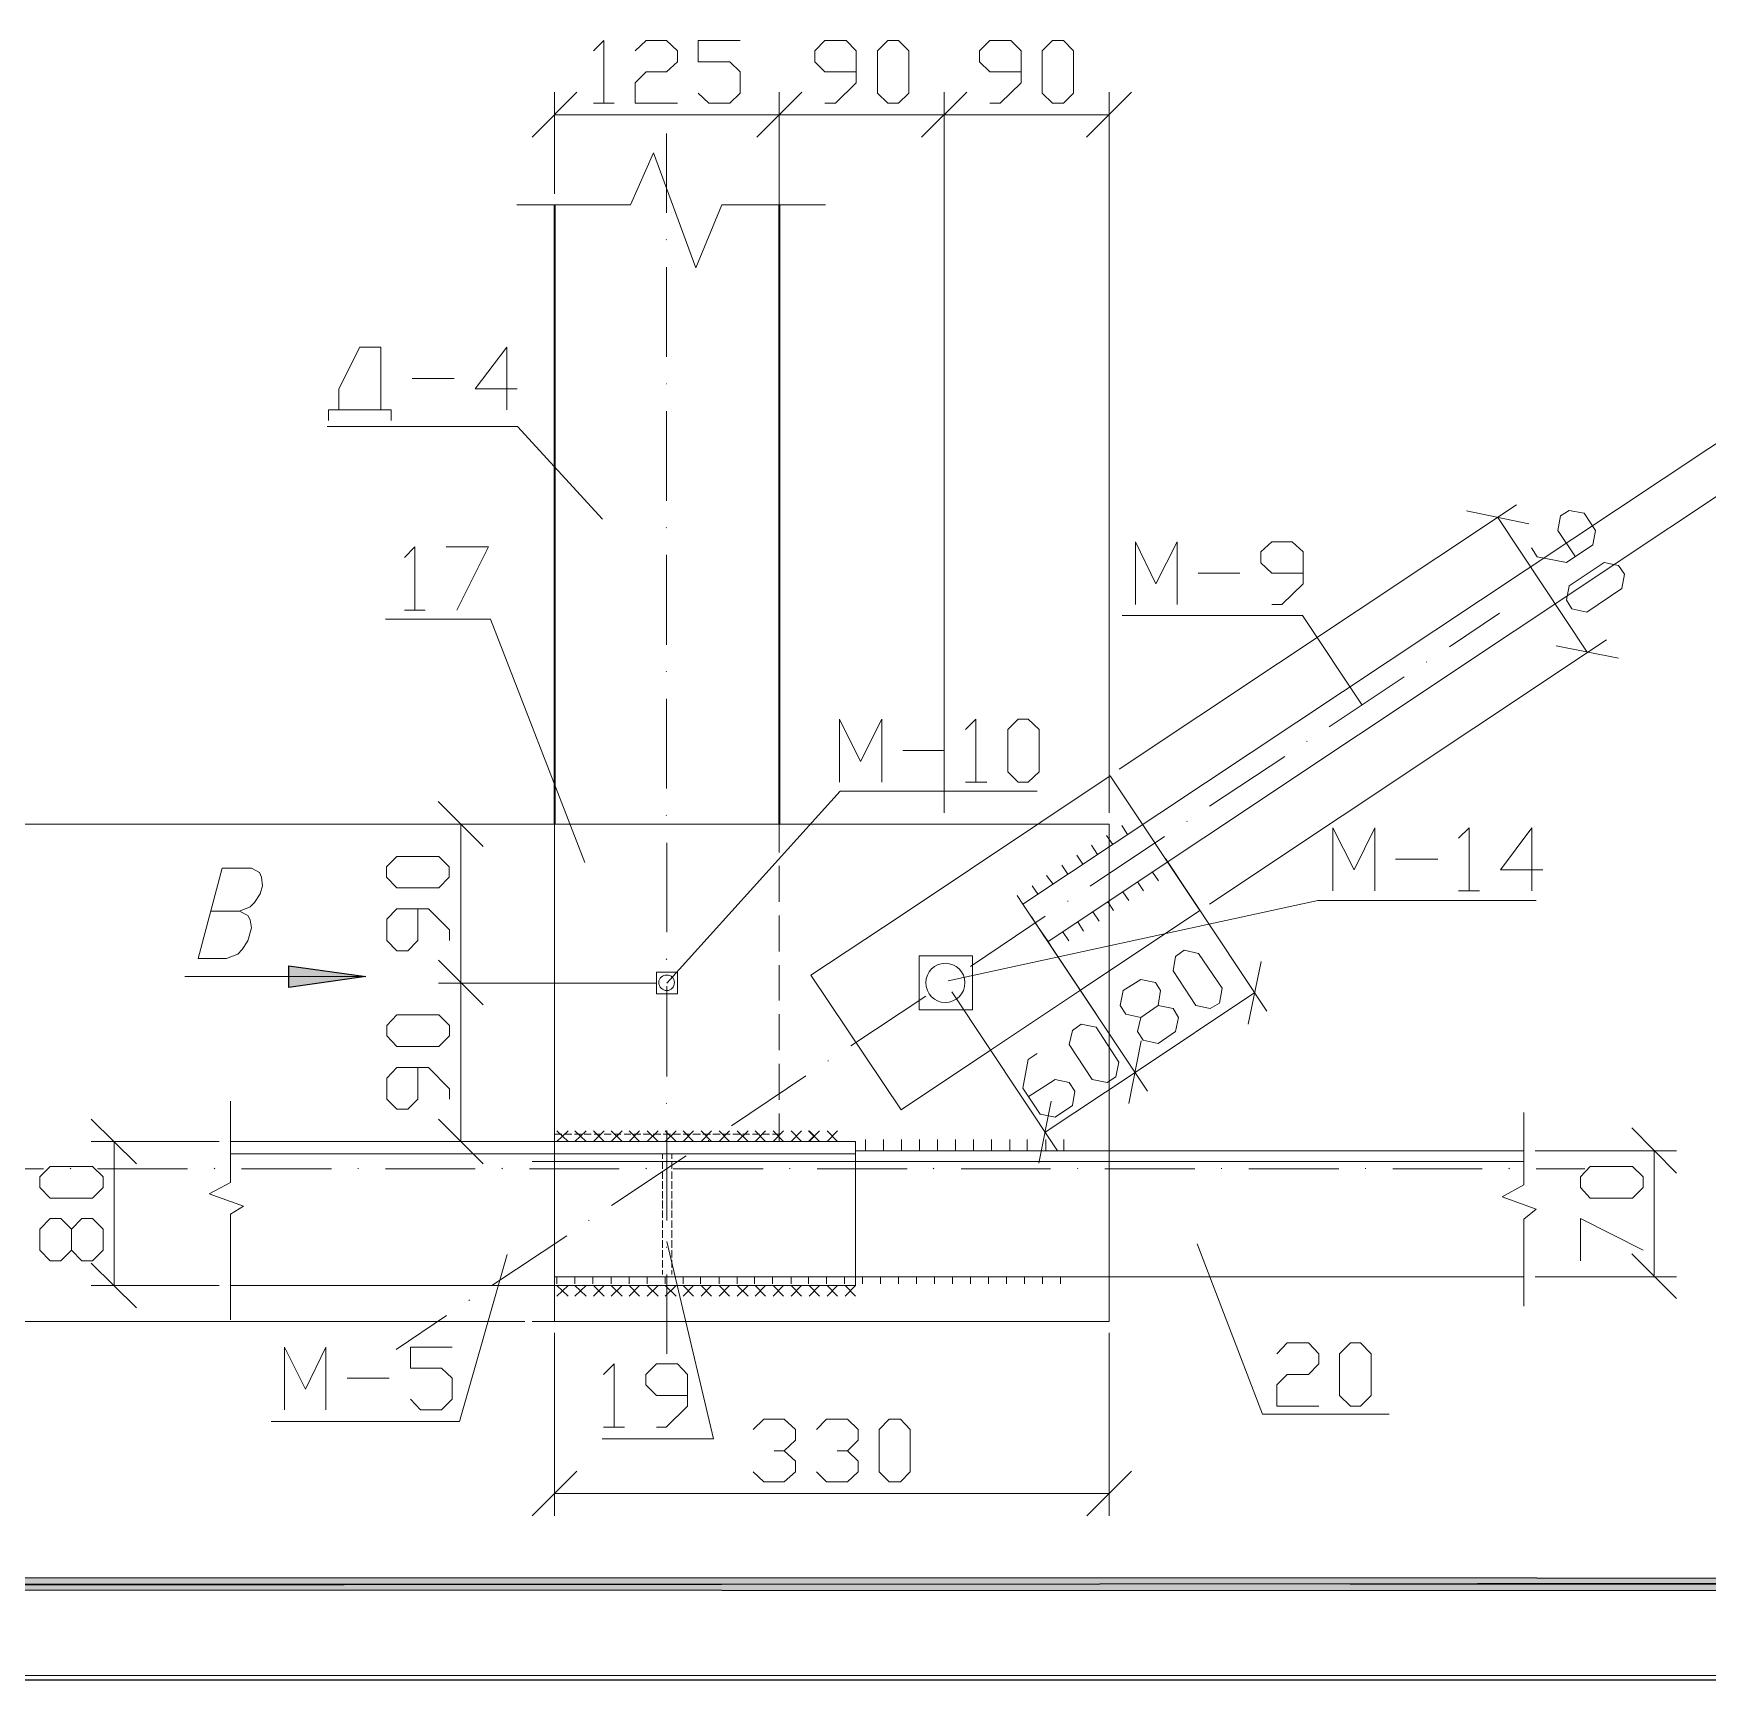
# Model space of a CAD drawing. Header units: millimetres. Extents: x -258556 to -95372, y 16759 to 83874.
# Drawn here: x -128688.6 to -128595.8, y 41411.4 to 41502.4 of the extents above; entities that cross this region are included whole.
import ezdxf
from ezdxf.xclip import XClip

# ---------------------------------------------------------------- set-up
doc = ezdxf.new("R2010")
doc.units = ezdxf.units.MM
doc.header["$LTSCALE"] = 0.5
doc.header["$XCLIPFRAME"] = 2

# ---------------------------------------------------------------- blocks, each defined once
blk = doc.blocks.new('MF13D4CA0')
at = {"color": 7, "linetype": 'Continuous', "lineweight": 5, "true_color": 0x000007}
blk.add_lwpolyline([(17.896, 582.899), (17.896, 11.049), (823.422, 11.049), (823.422, 582.899)], close=True, dxfattribs=at)

msp = doc.modelspace()

# ---------------------------------------------------------------- hatches: boundary and pattern name
at = {"true_color": 0x000007}
h = msp.add_hatch(color=7, dxfattribs=at)
h.paths.add_polyline_path([(-128336.362, 41416.87), (-128336.362, 41416.147), (-128151.253, 41416.87)])
h.paths.add_polyline_path([(-128336.362, 41416.147), (-128151.253, 41416.87), (-128150.53, 41416.182)])
h.paths.add_polyline_path([(-128151.253, 41416.87), (-128150.53, 41416.182), (-128151.253, 42001.108)])
h.paths.add_polyline_path([(-128150.53, 41416.182), (-128151.253, 42001.108), (-128150.53, 42001.762)])
h.paths.add_polyline_path([(-128151.253, 42001.108), (-128150.53, 42001.762), (-128963.796, 42001.108)])
h.paths.add_polyline_path([(-128150.53, 42001.762), (-128963.796, 42001.108), (-128964.484, 42001.762)])
h.paths.add_polyline_path([(-128963.796, 42001.108), (-128964.484, 42001.762), (-128963.796, 41416.87)])
h.paths.add_polyline_path([(-128964.484, 42001.762), (-128963.796, 41416.87), (-128964.484, 41416.182)])
h.paths.add_polyline_path([(-128963.796, 41416.87), (-128964.484, 41416.182), (-128336.362, 41416.733)])
h.paths.add_polyline_path([(-128964.484, 41416.182), (-128336.362, 41416.733), (-128336.362, 41416.044)])
msp.add_hatch(color=7, dxfattribs=at).paths.add_polyline_path([(-128670.163, 41450.154), (-128674.431, 41449.534), (-128674.431, 41450.739)])

# ---------------------------------------------------------------- linework, layer by layer
at = {"color": 7, "linetype": 'Continuous', "lineweight": 5, "true_color": 0x000007}
for points in [[(-128964.14, 41416.526), (-128150.875, 41416.388), (-128150.875, 42001.418), (-128964.14, 42001.418)], [(-128623.352, 41448.364), (-128624.144, 41448.536), (-128625.417, 41450.464), (-128625.279, 41451.255), (-128624.798, 41451.6), (-128624.006, 41451.428), (-128622.698, 41449.5), (-128622.836, 41448.674)], [(-128653.469, 41449.19), (-128654.054, 41449.19), (-128654.054, 41450.395), (-128652.884, 41450.395), (-128652.884, 41449.19)], [(-128637.877, 41449.879), (-128637.877, 41449.879)], [(-128665.516, 41446.85), (-128666.101, 41446.265), (-128668.442, 41446.265), (-128668.992, 41446.85), (-128668.992, 41447.435), (-128668.442, 41448.02), (-128666.101, 41448.02), (-128665.516, 41447.435)], [(-128629.066, 41444.268), (-128629.892, 41444.44), (-128631.165, 41446.368), (-128630.993, 41447.16), (-128630.511, 41447.504), (-128629.685, 41447.332), (-128628.412, 41445.404), (-128628.584, 41444.578)], [(-128684.722, 41438.451), (-128685.307, 41437.866), (-128687.648, 41437.866), (-128688.233, 41438.451), (-128688.233, 41439.036), (-128687.648, 41439.622), (-128685.307, 41439.622), (-128684.722, 41439.036)], [(-128599.362, 41438.451), (-128599.947, 41437.866), (-128602.287, 41437.866), (-128602.838, 41438.451), (-128602.838, 41439.036), (-128602.287, 41439.622), (-128599.947, 41439.622), (-128599.362, 41439.036)], [(-128615.573, 41426.336), (-128616.193, 41426.921), (-128616.193, 41429.227), (-128615.573, 41429.846), (-128615.022, 41429.846), (-128614.437, 41429.227), (-128614.437, 41426.921), (-128615.022, 41426.336)], [(-128641.147, 41422.136), (-128641.698, 41422.687), (-128641.698, 41425.028), (-128641.147, 41425.613), (-128640.527, 41425.613), (-128639.977, 41425.028), (-128639.977, 41422.687), (-128640.527, 41422.136)]]:
    msp.add_lwpolyline(points, close=True, dxfattribs=at)
at = {"color": 7, "linetype": 'Continuous', "lineweight": 13, "true_color": 0x000007}
for points in [[(-128657.531, 41501.456), (-128656.963, 41502.024), (-128656.963, 41498.548)], [(-128655.224, 41501.456), (-128654.622, 41502.024), (-128653.486, 41502.024), (-128652.884, 41501.456), (-128652.884, 41500.854), (-128653.486, 41500.286), (-128654.622, 41500.286), (-128655.224, 41499.684), (-128655.224, 41498.548), (-128652.884, 41498.548)], [(-128651.731, 41499.116), (-128651.146, 41498.548), (-128649.976, 41498.548), (-128649.408, 41499.116), (-128649.408, 41500.286), (-128649.976, 41500.854), (-128651.731, 41500.854), (-128651.731, 41502.024), (-128649.408, 41502.024)], [(-128644.709, 41498.548), (-128644.124, 41498.548), (-128642.971, 41499.684), (-128642.971, 41501.456), (-128643.539, 41502.024), (-128644.709, 41502.024), (-128645.277, 41501.456), (-128645.277, 41500.854), (-128644.709, 41500.286), (-128642.971, 41500.286)], [(-128635.571, 41498.548), (-128635.003, 41498.548), (-128633.833, 41499.684), (-128633.833, 41501.456), (-128634.401, 41502.024), (-128635.571, 41502.024), (-128636.139, 41501.456), (-128636.139, 41500.854), (-128635.571, 41500.286), (-128633.833, 41500.286)], [(-128658.46, 41499.167), (-128660.938, 41496.672), (-128660.938, 41496.672)], [(-128659.699, 41493.54), (-128659.699, 41499.167), (-128659.699, 41499.167)], [(-128648.478, 41496.672), (-128645.983, 41499.167), (-128645.983, 41499.167)], [(-128645.983, 41499.167), (-128648.478, 41496.672), (-128648.478, 41496.672)], [(-128647.239, 41493.54), (-128647.239, 41499.167), (-128647.239, 41499.167)], [(-128647.239, 41459.224), (-128647.239, 41499.167), (-128647.239, 41499.167)], [(-128636.844, 41499.167), (-128639.357, 41496.672), (-128639.357, 41496.672)], [(-128639.357, 41496.672), (-128636.844, 41499.167), (-128636.844, 41499.167)], [(-128638.101, 41459.224), (-128638.101, 41499.167), (-128638.101, 41499.167)], [(-128638.101, 41459.224), (-128638.101, 41499.167), (-128638.101, 41499.167)], [(-128630.219, 41496.672), (-128627.723, 41499.167), (-128627.723, 41499.167)], [(-128628.962, 41459.224), (-128628.962, 41499.167), (-128628.962, 41499.167)], [(-128659.699, 41497.911), (-128647.239, 41497.911), (-128647.239, 41497.911)], [(-128657.531, 41498.548), (-128656.395, 41498.548), (-128656.395, 41498.548)], [(-128638.101, 41497.911), (-128647.239, 41497.911), (-128647.239, 41497.911)], [(-128638.101, 41497.911), (-128628.962, 41497.911), (-128628.962, 41497.911)], [(-128653.486, 41492.473), (-128653.486, 41496.879), (-128653.486, 41496.879)], [(-128655.483, 41492.92), (-128654.209, 41495.812), (-128651.869, 41489.427), (-128650.423, 41492.92)], [(-128661.781, 41492.92), (-128655.483, 41492.92), (-128655.483, 41492.92)], [(-128650.423, 41492.92), (-128645.983, 41492.92), (-128645.983, 41492.92)], [(-128647.239, 41458.587), (-128647.239, 41492.92), (-128647.239, 41492.92)], [(-128647.239, 41492.92), (-128644.675, 41492.92), (-128644.675, 41492.92)], [(-128653.486, 41490.976), (-128653.504, 41490.993), (-128653.504, 41490.993)], [(-128653.486, 41484.488), (-128653.486, 41489.461), (-128653.486, 41489.461)], [(-128672.228, 41480.96), (-128672.228, 41481.562), (-128669.319, 41481.562), (-128669.319, 41485.038), (-128670.49, 41485.038), (-128671.66, 41482.715), (-128671.66, 41481.562), (-128668.751, 41481.562), (-128668.751, 41480.96)], [(-128661.764, 41482.715), (-128664.105, 41482.715), (-128662.349, 41485.038), (-128662.349, 41481.562)], [(-128667.581, 41483.3), (-128665.258, 41483.3), (-128665.258, 41483.3)], [(-128653.486, 41482.99), (-128653.504, 41483.007), (-128653.504, 41483.007)], [(-128653.486, 41476.519), (-128653.486, 41481.493), (-128653.486, 41481.493)], [(-128657.032, 41475.504), (-128661.747, 41480.633), (-128672.297, 41480.633)], [(-128628.394, 41461.633), (-128606.383, 41476.296), (-128606.383, 41476.296)], [(-128605.695, 41475.246), (-128609.154, 41475.951), (-128609.154, 41475.951)], [(-128607.416, 41475.59), (-128602.459, 41468.121), (-128602.459, 41468.121)], [(-128605.54, 41473.904), (-128605.23, 41473.404), (-128603.612, 41473.095), (-128602.15, 41474.076), (-128601.995, 41474.867), (-128602.631, 41475.831), (-128603.457, 41475.986), (-128603.939, 41475.676), (-128604.094, 41474.867), (-128603.113, 41473.404)], [(-128653.486, 41475.022), (-128653.504, 41475.039), (-128653.504, 41475.039)], [(-128668.011, 41473.37), (-128667.443, 41473.955), (-128667.443, 41470.462)], [(-128665.705, 41473.955), (-128663.365, 41473.955), (-128665.103, 41470.462)], [(-128627.5, 41470.771), (-128627.5, 41474.248), (-128626.364, 41471.907), (-128625.193, 41474.248), (-128625.193, 41470.771)], [(-128619.944, 41470.771), (-128619.377, 41470.771), (-128618.206, 41471.907), (-128618.206, 41473.68), (-128618.809, 41474.248), (-128619.944, 41474.248), (-128620.547, 41473.68), (-128620.547, 41473.077), (-128619.944, 41472.51), (-128618.206, 41472.51)], [(-128653.486, 41468.534), (-128653.486, 41473.525), (-128653.486, 41473.525)], [(-128624.023, 41472.51), (-128621.717, 41472.51), (-128621.717, 41472.51)], [(-128668.011, 41470.462), (-128666.858, 41470.462), (-128666.858, 41470.462)], [(-128618.241, 41470.152), (-128628.24, 41470.152), (-128628.24, 41470.152)], [(-128618.241, 41470.152), (-128614.936, 41465.195), (-128614.936, 41465.195)], [(-128607.312, 41470.289), (-128610.1, 41468.414), (-128610.1, 41468.414)], [(-128658.012, 41456.47), (-128663.244, 41469.945), (-128669.061, 41469.945)], [(-128604.18, 41468.482), (-128600.721, 41467.794), (-128600.721, 41467.794)], [(-128611.357, 41467.57), (-128611.374, 41467.588), (-128611.374, 41467.588)], [(-128653.486, 41467.037), (-128653.504, 41467.071), (-128653.504, 41467.071)], [(-128612.596, 41466.761), (-128616.761, 41463.991), (-128616.761, 41463.991)], [(-128653.486, 41460.566), (-128653.486, 41465.54), (-128653.486, 41465.54)], [(-128643.9, 41460.927), (-128643.9, 41464.404), (-128642.73, 41462.063), (-128641.56, 41464.404), (-128641.56, 41460.927)], [(-128636.913, 41463.836), (-128636.345, 41464.404), (-128636.345, 41460.927)], [(-128640.39, 41462.666), (-128638.084, 41462.666), (-128638.084, 41462.666)], [(-128617.983, 41463.165), (-128618.017, 41463.182), (-128618.017, 41463.182)], [(-128619.222, 41462.339), (-128623.386, 41459.585), (-128623.386, 41459.585)], [(-128636.913, 41460.927), (-128635.743, 41460.927), (-128635.743, 41460.927)], [(-128663.657, 41457.348), (-128666.153, 41459.843), (-128666.153, 41459.843)], [(-128653.486, 41459.069), (-128653.504, 41459.086), (-128653.504, 41459.086)], [(-128661.368, 41458.587), (-128691.417, 41458.587), (-128691.417, 41458.587)], [(-128654.089, 41458.587), (-128666.153, 41458.587), (-128666.153, 41458.587)], [(-128628.962, 41458.587), (-128660.938, 41458.587), (-128660.938, 41458.587)], [(-128647.239, 41457.021), (-128647.239, 41458.587), (-128647.239, 41458.587)], [(-128628.756, 41457.468), (-128629.1, 41457.967), (-128629.1, 41457.967)], [(-128627.93, 41458.019), (-128628.257, 41458.518), (-128628.257, 41458.518)], [(-128624.626, 41458.742), (-128624.643, 41458.759), (-128624.643, 41458.759)], [(-128616.554, 41454.904), (-128616.554, 41458.38), (-128615.384, 41456.057), (-128614.231, 41458.38), (-128614.231, 41454.904)], [(-128609.584, 41457.812), (-128608.999, 41458.38), (-128608.999, 41454.904)], [(-128604.92, 41456.057), (-128607.261, 41456.057), (-128605.523, 41458.38), (-128605.523, 41454.904)], [(-128625.882, 41457.898), (-128630.012, 41455.145), (-128630.012, 41455.145)], [(-128629.599, 41456.917), (-128629.926, 41457.417), (-128629.926, 41457.417)], [(-128631.251, 41455.816), (-128631.578, 41456.315), (-128631.578, 41456.315)], [(-128630.408, 41456.367), (-128630.752, 41456.866), (-128630.752, 41456.866)], [(-128613.078, 41456.642), (-128610.737, 41456.642), (-128610.737, 41456.642)], [(-128632.06, 41455.265), (-128632.422, 41455.747), (-128632.422, 41455.747)], [(-128627.379, 41455.386), (-128627.052, 41454.904), (-128627.052, 41454.904)], [(-128626.553, 41455.937), (-128626.587, 41455.954), (-128626.587, 41455.954)], [(-128626.553, 41455.937), (-128626.226, 41455.455), (-128626.226, 41455.455)], [(-128609.584, 41454.904), (-128608.431, 41454.904), (-128608.431, 41454.904)]]:
    msp.add_lwpolyline(points, dxfattribs=at)
for points in [[(-128641.216, 41498.548), (-128641.801, 41499.116), (-128641.801, 41501.456), (-128641.216, 41502.024), (-128640.631, 41502.024), (-128640.063, 41501.456), (-128640.063, 41499.116), (-128640.631, 41498.548)], [(-128632.095, 41498.548), (-128632.662, 41499.116), (-128632.662, 41501.456), (-128632.095, 41502.024), (-128631.492, 41502.024), (-128630.924, 41501.456), (-128630.924, 41499.116), (-128631.492, 41498.548)], [(-128603.612, 41471.012), (-128603.457, 41471.804), (-128601.513, 41473.095), (-128600.721, 41472.923), (-128600.394, 41472.441), (-128600.549, 41471.649), (-128602.477, 41470.341), (-128603.303, 41470.53)], [(-128634.005, 41460.927), (-128634.573, 41461.495), (-128634.573, 41463.836), (-128634.005, 41464.404), (-128633.437, 41464.404), (-128632.835, 41463.836), (-128632.835, 41461.495), (-128633.437, 41460.927)], [(-128665.533, 41455.661), (-128666.101, 41455.059), (-128668.442, 41455.059), (-128669.01, 41455.661), (-128669.01, 41456.229), (-128668.442, 41456.797), (-128666.101, 41456.797), (-128665.533, 41456.229)]]:
    msp.add_lwpolyline(points, close=True, dxfattribs=at)
at = {"color": 7, "linetype": 'Continuous', "lineweight": 35, "true_color": 0x000007}
for points in [[(-128659.699, 41492.92), (-128659.699, 41458.587), (-128659.699, 41458.587)], [(-128647.239, 41492.92), (-128647.239, 41458.587), (-128647.239, 41458.587)]]:
    msp.add_lwpolyline(points, dxfattribs=at)
at = {"color": 7, "linetype": 'Continuous', "lineweight": 5, "true_color": 0x000007}
for points in [[(-128659.699, 41440.482), (-128659.699, 41492.903), (-128659.699, 41492.903)], [(-128623.386, 41454.147), (-128601.392, 41468.809), (-128601.392, 41468.809)], [(-128653.469, 41449.775), (-128643.866, 41460.411), (-128632.955, 41460.411)], [(-128664.896, 41449.775), (-128664.896, 41458.587), (-128664.896, 41458.587)], [(-128628.962, 41458.587), (-128628.962, 41431.017), (-128628.962, 41431.017)], [(-128653.469, 41452.598), (-128653.469, 41457.554), (-128653.469, 41457.554)], [(-128677.15, 41453.768), (-128676.702, 41453.527), (-128676.565, 41453.286), (-128676.496, 41452.839), (-128676.702, 41452.116), (-128677.012, 41451.634), (-128677.253, 41451.393), (-128677.873, 41451.152), (-128679.456, 41451.152), (-128678.114, 41456.143), (-128676.496, 41456.143), (-128676.048, 41455.902), (-128675.945, 41455.661), (-128675.876, 41455.179), (-128676.014, 41454.732), (-128676.324, 41454.25), (-128676.565, 41454.009), (-128677.15, 41453.768), (-128678.767, 41453.768)], [(-128647.239, 41454.284), (-128647.239, 41456.281), (-128647.239, 41456.281)], [(-128625.83, 41456.694), (-128620.22, 41448.227), (-128620.22, 41448.227)], [(-128632.886, 41454.697), (-128633.23, 41455.179), (-128633.23, 41455.179)], [(-128637.877, 41449.913), (-128617.397, 41454.353), (-128605.282, 41454.353)], [(-128633.747, 41454.147), (-128634.056, 41454.629), (-128634.056, 41454.629)], [(-128631.234, 41454.319), (-128631.268, 41454.319), (-128631.268, 41454.319)], [(-128629.031, 41454.284), (-128628.721, 41453.802), (-128628.721, 41453.802)], [(-128628.205, 41454.835), (-128627.861, 41454.353), (-128627.861, 41454.353)], [(-128665.516, 41452.15), (-128665.516, 41452.735), (-128666.686, 41453.906), (-128668.442, 41453.906), (-128668.992, 41453.321), (-128668.992, 41452.15), (-128668.442, 41451.565), (-128667.822, 41451.565), (-128667.271, 41452.15), (-128667.271, 41453.906)], [(-128647.239, 41451.531), (-128647.239, 41453.527), (-128647.239, 41453.527)], [(-128632.508, 41453.493), (-128636.638, 41450.705), (-128636.638, 41450.705)], [(-128633.265, 41453.458), (-128632.817, 41452.77), (-128632.817, 41452.77)], [(-128629.857, 41453.734), (-128629.513, 41453.217), (-128629.513, 41453.217)], [(-128632.817, 41452.77), (-128632.508, 41452.288), (-128632.508, 41452.288)], [(-128632.714, 41452.598), (-128626.828, 41443.786), (-128626.828, 41443.786)], [(-128631.544, 41452.632), (-128631.2, 41452.116), (-128631.2, 41452.116)], [(-128630.683, 41453.183), (-128630.374, 41452.667), (-128630.374, 41452.667)], [(-128632.473, 41452.254), (-128626.828, 41443.786), (-128626.828, 41443.786)], [(-128632.335, 41452.082), (-128632.026, 41451.565), (-128632.026, 41451.565)], [(-128663.657, 41448.571), (-128666.135, 41451.049), (-128666.135, 41451.049)], [(-128666.135, 41451.049), (-128663.657, 41448.571), (-128663.657, 41448.571)], [(-128653.469, 41451.083), (-128653.504, 41451.118), (-128653.504, 41451.118)], [(-128647.239, 41448.812), (-128647.239, 41450.774), (-128647.239, 41450.774)], [(-128621.252, 41447.504), (-128620.53, 41450.98), (-128620.53, 41450.98)], [(-128680.179, 41450.154), (-128670.163, 41450.154), (-128675.153, 41450.154)], [(-128670.163, 41450.154), (-128680.144, 41450.154), (-128680.144, 41450.154)], [(-128654.089, 41449.775), (-128666.135, 41449.775), (-128666.135, 41449.775)], [(-128654.089, 41449.775), (-128666.135, 41449.775), (-128666.135, 41449.775)], [(-128664.896, 41449.775), (-128664.896, 41440.998), (-128664.896, 41440.998)], [(-128653.469, 41444.612), (-128653.469, 41449.603), (-128653.469, 41449.603)], [(-128626.243, 41448.536), (-128625.417, 41448.364), (-128625.107, 41447.882), (-128625.279, 41447.091), (-128626.243, 41446.437), (-128627.069, 41446.609), (-128627.379, 41447.091), (-128627.207, 41447.882), (-128626.243, 41448.536), (-128626.106, 41449.362), (-128626.381, 41449.81), (-128627.207, 41449.982), (-128628.171, 41449.362), (-128628.343, 41448.536), (-128628.033, 41448.054), (-128627.207, 41447.882)], [(-128639.116, 41449.053), (-128643.281, 41446.299), (-128643.281, 41446.299)], [(-128637.671, 41449.294), (-128631.819, 41440.482), (-128631.819, 41440.482)], [(-128620.874, 41449.259), (-128627.517, 41444.819), (-128627.517, 41444.819)], [(-128647.239, 41446.058), (-128647.239, 41448.054), (-128647.239, 41448.054)], [(-128633.437, 41443.477), (-128631.957, 41444.44), (-128631.165, 41444.268), (-128630.855, 41443.786), (-128630.993, 41442.995), (-128631.957, 41442.341), (-128632.783, 41442.513), (-128633.747, 41443.958), (-128633.437, 41445.542), (-128632.955, 41445.886)], [(-128627.173, 41446.574), (-128627.861, 41443.098), (-128627.861, 41443.098)], [(-128627.861, 41443.098), (-128627.173, 41446.574), (-128627.173, 41446.574)], [(-128665.516, 41443.339), (-128665.516, 41443.924), (-128666.686, 41445.094), (-128668.442, 41445.094), (-128668.992, 41444.509), (-128668.992, 41443.339), (-128668.442, 41442.788), (-128667.822, 41442.788), (-128667.271, 41443.339), (-128667.271, 41445.094)], [(-128647.239, 41443.305), (-128647.239, 41445.301), (-128647.239, 41445.301)], [(-128644.52, 41445.473), (-128644.554, 41445.473), (-128644.554, 41445.473)], [(-128645.759, 41444.647), (-128649.889, 41441.859), (-128649.889, 41441.859)], [(-128632.508, 41441.515), (-128627.517, 41444.819), (-128627.517, 41444.819)], [(-128677.666, 41443.236), (-128677.666, 41438.727), (-128677.666, 41438.727)], [(-128653.469, 41443.098), (-128653.504, 41443.132), (-128653.504, 41443.132)], [(-128632.163, 41443.236), (-128632.852, 41439.794), (-128632.852, 41439.794)], [(-128682.863, 41439.759), (-128685.376, 41442.238), (-128685.376, 41442.238)], [(-128666.135, 41442.238), (-128663.657, 41439.759), (-128663.657, 41439.759)], [(-128647.239, 41440.998), (-128647.239, 41442.547), (-128647.239, 41442.547)], [(-128605.97, 41442.616), (-128605.97, 41438.589), (-128605.97, 41438.589)], [(-128659.286, 41441.411), (-128659.699, 41441.411), (-128659.699, 41441.411)], [(-128659.561, 41440.998), (-128658.942, 41441.584), (-128658.942, 41441.584)], [(-128658.942, 41440.998), (-128659.561, 41441.584), (-128659.561, 41441.584)], [(-128658.735, 41441.411), (-128659.148, 41441.411), (-128659.148, 41441.411)], [(-128658.219, 41441.411), (-128658.598, 41441.411), (-128658.598, 41441.411)], [(-128658.563, 41440.998), (-128657.944, 41441.584), (-128657.944, 41441.584)], [(-128657.944, 41440.998), (-128658.563, 41441.584), (-128658.563, 41441.584)], [(-128657.668, 41441.411), (-128658.047, 41441.411), (-128658.047, 41441.411)], [(-128657.531, 41440.998), (-128656.945, 41441.584), (-128656.945, 41441.584)], [(-128656.945, 41440.998), (-128657.531, 41441.584), (-128657.531, 41441.584)], [(-128657.118, 41441.411), (-128657.496, 41441.411), (-128657.496, 41441.411)], [(-128656.567, 41441.411), (-128656.945, 41441.411), (-128656.945, 41441.411)], [(-128656.567, 41440.998), (-128655.947, 41441.584), (-128655.947, 41441.584)], [(-128655.947, 41440.998), (-128656.567, 41441.584), (-128656.567, 41441.584)], [(-128656.016, 41441.411), (-128656.395, 41441.411), (-128656.395, 41441.411)], [(-128655.465, 41441.411), (-128655.844, 41441.411), (-128655.844, 41441.411)], [(-128655.569, 41440.998), (-128654.984, 41441.584), (-128654.984, 41441.584)], [(-128654.984, 41440.998), (-128655.569, 41441.584), (-128655.569, 41441.584)], [(-128654.915, 41441.411), (-128655.293, 41441.411), (-128655.293, 41441.411)], [(-128654.364, 41441.411), (-128654.777, 41441.411), (-128654.777, 41441.411)], [(-128654.571, 41440.998), (-128653.951, 41441.584), (-128653.951, 41441.584)], [(-128653.951, 41440.998), (-128654.571, 41441.584), (-128654.571, 41441.584)], [(-128653.813, 41441.411), (-128654.226, 41441.411), (-128654.226, 41441.411)], [(-128653.263, 41441.411), (-128653.676, 41441.411), (-128653.676, 41441.411)], [(-128653.572, 41440.998), (-128652.953, 41441.584), (-128652.953, 41441.584)], [(-128652.953, 41440.998), (-128653.572, 41441.584), (-128653.572, 41441.584)], [(-128653.469, 41436.627), (-128653.469, 41441.618), (-128653.469, 41441.618)], [(-128652.712, 41441.411), (-128653.125, 41441.411), (-128653.125, 41441.411)], [(-128652.574, 41440.998), (-128651.989, 41441.584), (-128651.989, 41441.584)], [(-128651.989, 41440.998), (-128652.574, 41441.584), (-128652.574, 41441.584)], [(-128652.161, 41441.411), (-128652.574, 41441.411), (-128652.574, 41441.411)], [(-128651.61, 41441.411), (-128652.023, 41441.411), (-128652.023, 41441.411)], [(-128651.576, 41440.998), (-128650.991, 41441.584), (-128650.991, 41441.584)], [(-128650.991, 41440.998), (-128651.576, 41441.584), (-128651.576, 41441.584)], [(-128651.06, 41441.411), (-128651.473, 41441.411), (-128651.473, 41441.411)], [(-128650.509, 41441.411), (-128650.922, 41441.411), (-128650.922, 41441.411)], [(-128650.578, 41440.998), (-128649.993, 41441.584), (-128649.993, 41441.584)], [(-128649.993, 41440.998), (-128650.578, 41441.584), (-128650.578, 41441.584)], [(-128649.958, 41441.411), (-128650.371, 41441.411), (-128650.371, 41441.411)], [(-128649.408, 41441.411), (-128649.821, 41441.411), (-128649.821, 41441.411)], [(-128649.58, 41440.998), (-128648.96, 41441.584), (-128648.96, 41441.584)], [(-128648.96, 41440.998), (-128649.58, 41441.584), (-128649.58, 41441.584)], [(-128648.891, 41441.411), (-128649.27, 41441.411), (-128649.27, 41441.411)], [(-128648.341, 41441.411), (-128648.719, 41441.411), (-128648.719, 41441.411)], [(-128648.582, 41440.998), (-128647.996, 41441.584), (-128647.996, 41441.584)], [(-128647.996, 41440.998), (-128648.582, 41441.584), (-128648.582, 41441.584)], [(-128647.79, 41441.411), (-128648.168, 41441.411), (-128648.168, 41441.411)], [(-128647.239, 41441.411), (-128647.618, 41441.411), (-128647.618, 41441.411)], [(-128647.583, 41440.998), (-128646.998, 41441.584), (-128646.998, 41441.584)], [(-128646.998, 41440.998), (-128647.583, 41441.584), (-128647.583, 41441.584)], [(-128646.585, 41440.998), (-128646, 41441.584), (-128646, 41441.584)], [(-128646, 41440.998), (-128646.585, 41441.584), (-128646.585, 41441.584)], [(-128645.621, 41440.998), (-128645.002, 41441.584), (-128645.002, 41441.584)], [(-128645.002, 41440.998), (-128645.621, 41441.584), (-128645.621, 41441.584)], [(-128645.587, 41440.998), (-128645.002, 41441.584), (-128645.002, 41441.584)], [(-128645.002, 41440.998), (-128645.587, 41441.584), (-128645.587, 41441.584)], [(-128644.004, 41440.998), (-128644.589, 41441.584), (-128644.589, 41441.584)], [(-128644.589, 41440.998), (-128644.004, 41441.584), (-128644.004, 41441.584)], [(-128597.503, 41439.243), (-128599.981, 41441.756), (-128599.981, 41441.756)], [(-128678.286, 41440.998), (-128685.376, 41440.998), (-128685.376, 41440.998)], [(-128684.103, 41440.998), (-128684.103, 41433.013), (-128684.103, 41433.013)], [(-128677.666, 41440.998), (-128643.006, 41440.998), (-128643.006, 41440.998)], [(-128643.006, 41440.31), (-128677.666, 41440.31), (-128677.666, 41440.31)], [(-128654.089, 41440.998), (-128666.135, 41440.998), (-128666.135, 41440.998)], [(-128659.699, 41440.482), (-128659.699, 41431.017), (-128659.699, 41431.017)], [(-128653.71, 41440.035), (-128653.71, 41440.31), (-128653.71, 41440.31)], [(-128653.194, 41440.035), (-128653.194, 41440.31), (-128653.194, 41440.31)], [(-128651.163, 41441.033), (-128651.163, 41441.067), (-128651.163, 41441.067)], [(-128643.006, 41440.998), (-128643.006, 41433.013), (-128643.006, 41433.013)], [(-128643.006, 41440.482), (-128605.97, 41440.482), (-128605.97, 41440.482)], [(-128642.455, 41440.482), (-128642.455, 41441.102), (-128642.455, 41441.102)], [(-128641.457, 41440.482), (-128641.457, 41441.102), (-128641.457, 41441.102)], [(-128640.459, 41440.482), (-128640.459, 41441.102), (-128640.459, 41441.102)], [(-128639.46, 41440.482), (-128639.46, 41441.102), (-128639.46, 41441.102)], [(-128638.462, 41440.482), (-128638.462, 41441.102), (-128638.462, 41441.102)], [(-128637.464, 41440.482), (-128637.464, 41441.102), (-128637.464, 41441.102)], [(-128636.466, 41440.482), (-128636.466, 41441.102), (-128636.466, 41441.102)], [(-128635.468, 41440.482), (-128635.468, 41441.102), (-128635.468, 41441.102)], [(-128634.469, 41440.482), (-128634.469, 41441.102), (-128634.469, 41441.102)], [(-128633.506, 41440.482), (-128633.506, 41441.102), (-128633.506, 41441.102)], [(-128632.473, 41440.482), (-128632.473, 41441.102), (-128632.473, 41441.102)], [(-128631.475, 41440.482), (-128631.475, 41441.102), (-128631.475, 41441.102)], [(-128605.351, 41440.482), (-128597.503, 41440.482), (-128597.503, 41440.482)], [(-128598.742, 41440.482), (-128598.742, 41433.495), (-128598.742, 41433.495)], [(-128690.711, 41439.484), (-128688.026, 41439.484), (-128688.026, 41439.484)], [(-128686.512, 41439.484), (-128686.546, 41439.518), (-128686.546, 41439.518)], [(-128685.032, 41439.484), (-128680.041, 41439.484), (-128680.041, 41439.484)], [(-128678.527, 41439.484), (-128678.561, 41439.518), (-128678.561, 41439.518)], [(-128677.046, 41439.484), (-128672.056, 41439.484), (-128672.056, 41439.484)], [(-128670.576, 41439.484), (-128670.576, 41439.518), (-128670.576, 41439.518)], [(-128669.061, 41439.484), (-128664.105, 41439.484), (-128664.105, 41439.484)], [(-128662.59, 41439.484), (-128662.625, 41439.518), (-128662.625, 41439.518)], [(-128661.076, 41439.484), (-128656.119, 41439.484), (-128656.119, 41439.484)], [(-128660.938, 41439.897), (-128605.97, 41439.897), (-128605.97, 41439.897)], [(-128652.402, 41440.207), (-128656.532, 41437.453), (-128656.532, 41437.453)], [(-128654.605, 41439.484), (-128654.639, 41439.518), (-128654.639, 41439.518)], [(-128653.71, 41439.484), (-128653.71, 41439.897), (-128653.71, 41439.897)], [(-128653.194, 41439.484), (-128653.194, 41439.897), (-128653.194, 41439.897)], [(-128653.125, 41439.484), (-128648.134, 41439.484), (-128648.134, 41439.484)], [(-128646.654, 41439.484), (-128646.654, 41439.518), (-128646.654, 41439.518)], [(-128645.14, 41439.484), (-128640.149, 41439.484), (-128640.149, 41439.484)], [(-128638.669, 41439.484), (-128638.703, 41439.518), (-128638.703, 41439.518)], [(-128637.154, 41439.484), (-128632.198, 41439.484), (-128632.198, 41439.484)], [(-128630.683, 41439.484), (-128630.718, 41439.518), (-128630.718, 41439.518)], [(-128629.203, 41439.484), (-128624.212, 41439.484), (-128624.212, 41439.484)], [(-128622.732, 41439.484), (-128622.732, 41439.518), (-128622.732, 41439.518)], [(-128621.218, 41439.484), (-128616.227, 41439.484), (-128616.227, 41439.484)], [(-128614.747, 41439.484), (-128614.747, 41439.518), (-128614.747, 41439.518)], [(-128613.233, 41439.484), (-128608.276, 41439.484), (-128608.276, 41439.484)], [(-128606.762, 41439.484), (-128606.796, 41439.518), (-128606.796, 41439.518)], [(-128605.282, 41439.484), (-128602.597, 41439.484), (-128602.597, 41439.484)], [(-128677.666, 41438.727), (-128678.836, 41438.107), (-128676.943, 41437.419), (-128677.666, 41436.971)], [(-128653.71, 41438.933), (-128653.71, 41439.346), (-128653.71, 41439.346)], [(-128653.71, 41438.383), (-128653.71, 41438.796), (-128653.71, 41438.796)], [(-128653.194, 41438.933), (-128653.194, 41439.346), (-128653.194, 41439.346)], [(-128653.194, 41438.383), (-128653.194, 41438.796), (-128653.194, 41438.796)], [(-128605.97, 41438.589), (-128607.175, 41437.935), (-128605.282, 41437.247), (-128605.97, 41436.696)], [(-128653.71, 41437.832), (-128653.71, 41438.245), (-128653.71, 41438.245)], [(-128653.71, 41437.281), (-128653.71, 41437.729), (-128653.71, 41437.729)], [(-128653.194, 41437.832), (-128653.194, 41438.245), (-128653.194, 41438.245)], [(-128653.194, 41437.281), (-128653.194, 41437.729), (-128653.194, 41437.729)], [(-128686.477, 41436.145), (-128685.892, 41436.73), (-128685.307, 41436.73), (-128684.722, 41436.145), (-128684.722, 41434.975), (-128685.307, 41434.39), (-128685.892, 41434.39), (-128686.477, 41434.975), (-128686.477, 41436.145), (-128687.063, 41436.73), (-128687.648, 41436.73), (-128688.233, 41436.145), (-128688.233, 41434.975), (-128687.648, 41434.39), (-128687.063, 41434.39), (-128686.477, 41434.975)], [(-128677.666, 41436.971), (-128677.666, 41431.12), (-128677.666, 41431.12)], [(-128657.772, 41436.627), (-128657.806, 41436.627), (-128657.806, 41436.627)], [(-128653.71, 41436.765), (-128653.71, 41437.178), (-128653.71, 41437.178)], [(-128653.71, 41436.214), (-128653.71, 41436.627), (-128653.71, 41436.627)], [(-128653.194, 41436.765), (-128653.194, 41437.178), (-128653.194, 41437.178)], [(-128653.194, 41436.214), (-128653.194, 41436.627), (-128653.194, 41436.627)], [(-128605.97, 41436.696), (-128605.97, 41431.877), (-128605.97, 41431.877)], [(-128602.838, 41434.39), (-128602.838, 41436.73), (-128599.362, 41434.975)], [(-128659.011, 41435.767), (-128663.175, 41433.013), (-128663.175, 41433.013)], [(-128653.71, 41435.663), (-128653.71, 41436.076), (-128653.71, 41436.076)], [(-128653.194, 41435.663), (-128653.194, 41436.076), (-128653.194, 41436.076)], [(-128664.965, 41425.475), (-128662.315, 41434.734), (-128662.315, 41434.734)], [(-128653.469, 41435.457), (-128650.888, 41424.511), (-128657.049, 41424.511)], [(-128653.71, 41435.113), (-128653.71, 41435.526), (-128653.71, 41435.526)], [(-128653.71, 41434.562), (-128653.71, 41434.975), (-128653.71, 41434.975)], [(-128653.469, 41435.147), (-128653.504, 41435.147), (-128653.504, 41435.147)], [(-128653.194, 41435.113), (-128653.194, 41435.526), (-128653.194, 41435.526)], [(-128653.194, 41434.562), (-128653.194, 41434.975), (-128653.194, 41434.975)], [(-128624.075, 41435.319), (-128620.461, 41425.888), (-128613.439, 41425.888)], [(-128599.981, 41434.768), (-128597.503, 41432.29), (-128597.503, 41432.29)], [(-128685.376, 41434.252), (-128682.863, 41431.774), (-128682.863, 41431.774)], [(-128653.71, 41434.011), (-128653.71, 41434.424), (-128653.71, 41434.424)], [(-128653.71, 41433.633), (-128653.71, 41433.874), (-128653.71, 41433.874)], [(-128653.194, 41434.011), (-128653.194, 41434.424), (-128653.194, 41434.424)], [(-128653.194, 41433.633), (-128653.194, 41433.874), (-128653.194, 41433.874)], [(-128678.286, 41433.013), (-128685.376, 41433.013), (-128685.376, 41433.013)], [(-128643.006, 41433.013), (-128677.666, 41433.013), (-128677.666, 41433.013)], [(-128605.97, 41433.495), (-128659.699, 41433.495), (-128659.699, 41433.495)], [(-128659.561, 41433.116), (-128659.561, 41433.495), (-128659.561, 41433.495)], [(-128659.561, 41432.428), (-128658.942, 41433.013), (-128658.942, 41433.013)], [(-128658.942, 41432.428), (-128659.561, 41433.013), (-128659.561, 41433.013)], [(-128658.563, 41433.116), (-128658.563, 41433.495), (-128658.563, 41433.495)], [(-128658.563, 41432.428), (-128657.944, 41433.013), (-128657.944, 41433.013)], [(-128657.944, 41432.428), (-128658.563, 41433.013), (-128658.563, 41433.013)], [(-128657.565, 41433.116), (-128657.565, 41433.495), (-128657.565, 41433.495)], [(-128657.531, 41432.428), (-128656.945, 41433.013), (-128656.945, 41433.013)], [(-128656.945, 41432.428), (-128657.531, 41433.013), (-128657.531, 41433.013)], [(-128656.567, 41433.116), (-128656.567, 41433.495), (-128656.567, 41433.495)], [(-128656.567, 41432.428), (-128655.947, 41433.013), (-128655.947, 41433.013)], [(-128655.947, 41432.428), (-128656.567, 41433.013), (-128656.567, 41433.013)], [(-128655.569, 41433.116), (-128655.569, 41433.495), (-128655.569, 41433.495)], [(-128655.569, 41432.428), (-128654.984, 41433.013), (-128654.984, 41433.013)], [(-128654.984, 41432.428), (-128655.569, 41433.013), (-128655.569, 41433.013)], [(-128654.571, 41433.116), (-128654.571, 41433.495), (-128654.571, 41433.495)], [(-128654.571, 41432.428), (-128653.951, 41433.013), (-128653.951, 41433.013)], [(-128653.951, 41432.428), (-128654.571, 41433.013), (-128654.571, 41433.013)], [(-128653.572, 41433.116), (-128653.572, 41433.495), (-128653.572, 41433.495)], [(-128653.572, 41432.428), (-128652.953, 41433.013), (-128652.953, 41433.013)], [(-128652.953, 41432.428), (-128653.572, 41433.013), (-128653.572, 41433.013)], [(-128653.469, 41429.227), (-128653.469, 41433.633), (-128653.469, 41433.633)], [(-128652.574, 41433.116), (-128652.574, 41433.495), (-128652.574, 41433.495)], [(-128652.574, 41432.428), (-128651.989, 41433.013), (-128651.989, 41433.013)], [(-128651.989, 41432.428), (-128652.574, 41433.013), (-128652.574, 41433.013)], [(-128651.61, 41433.116), (-128651.61, 41433.495), (-128651.61, 41433.495)], [(-128651.576, 41432.428), (-128650.991, 41433.013), (-128650.991, 41433.013)], [(-128650.991, 41432.428), (-128651.576, 41433.013), (-128651.576, 41433.013)], [(-128650.578, 41433.116), (-128650.578, 41433.495), (-128650.578, 41433.495)], [(-128650.578, 41432.428), (-128649.993, 41433.013), (-128649.993, 41433.013)], [(-128649.993, 41432.428), (-128650.578, 41433.013), (-128650.578, 41433.013)], [(-128649.58, 41433.116), (-128649.58, 41433.495), (-128649.58, 41433.495)], [(-128649.58, 41432.428), (-128648.96, 41433.013), (-128648.96, 41433.013)], [(-128648.96, 41432.428), (-128649.58, 41433.013), (-128649.58, 41433.013)], [(-128648.616, 41433.116), (-128648.616, 41433.495), (-128648.616, 41433.495)], [(-128648.582, 41432.428), (-128647.996, 41433.013), (-128647.996, 41433.013)], [(-128647.996, 41432.428), (-128648.582, 41433.013), (-128648.582, 41433.013)], [(-128647.618, 41433.116), (-128647.618, 41433.495), (-128647.618, 41433.495)], [(-128647.583, 41432.428), (-128646.998, 41433.013), (-128646.998, 41433.013)], [(-128646.998, 41432.428), (-128647.583, 41433.013), (-128647.583, 41433.013)], [(-128646.585, 41433.116), (-128646.585, 41433.495), (-128646.585, 41433.495)], [(-128646.585, 41432.428), (-128646, 41433.013), (-128646, 41433.013)], [(-128646, 41432.428), (-128646.585, 41433.013), (-128646.585, 41433.013)], [(-128645.621, 41433.116), (-128645.621, 41433.495), (-128645.621, 41433.495)], [(-128645.587, 41432.428), (-128645.002, 41433.013), (-128645.002, 41433.013)], [(-128645.002, 41432.428), (-128645.587, 41433.013), (-128645.587, 41433.013)], [(-128644.623, 41433.116), (-128644.623, 41433.495), (-128644.623, 41433.495)], [(-128644.589, 41432.428), (-128644.004, 41433.013), (-128644.004, 41433.013)], [(-128644.004, 41432.428), (-128644.589, 41433.013), (-128644.589, 41433.013)], [(-128643.625, 41433.116), (-128643.625, 41433.495), (-128643.625, 41433.495)], [(-128643.006, 41432.428), (-128643.591, 41433.013), (-128643.591, 41433.013)], [(-128643.591, 41432.428), (-128643.006, 41433.013), (-128643.006, 41433.013)], [(-128642.627, 41433.116), (-128642.627, 41433.495), (-128642.627, 41433.495)], [(-128641.629, 41433.116), (-128641.629, 41433.495), (-128641.629, 41433.495)], [(-128640.631, 41433.116), (-128640.631, 41433.495), (-128640.631, 41433.495)], [(-128639.632, 41433.116), (-128639.632, 41433.495), (-128639.632, 41433.495)], [(-128638.634, 41433.116), (-128638.634, 41433.495), (-128638.634, 41433.495)], [(-128637.636, 41433.116), (-128637.636, 41433.495), (-128637.636, 41433.495)], [(-128636.638, 41433.116), (-128636.638, 41433.495), (-128636.638, 41433.495)], [(-128635.64, 41433.116), (-128635.64, 41433.495), (-128635.64, 41433.495)], [(-128634.642, 41433.116), (-128634.642, 41433.495), (-128634.642, 41433.495)], [(-128633.643, 41433.116), (-128633.643, 41433.495), (-128633.643, 41433.495)], [(-128632.645, 41433.116), (-128632.645, 41433.495), (-128632.645, 41433.495)], [(-128631.647, 41433.116), (-128631.647, 41433.495), (-128631.647, 41433.495)], [(-128605.351, 41433.495), (-128597.503, 41433.495), (-128597.503, 41433.495)], [(-128664.415, 41432.187), (-128664.449, 41432.221), (-128664.449, 41432.221)], [(-128661.351, 41431.017), (-128691.399, 41431.017), (-128691.399, 41431.017)], [(-128665.688, 41431.361), (-128668.476, 41429.468), (-128668.476, 41429.468)], [(-128660.938, 41431.017), (-128628.962, 41431.017), (-128628.962, 41431.017)], [(-128659.699, 41430.397), (-128659.699, 41420.243), (-128659.699, 41420.243)], [(-128628.962, 41430.397), (-128628.962, 41420.243), (-128628.962, 41420.243)], [(-128674.672, 41426.129), (-128674.672, 41429.606), (-128673.501, 41427.265), (-128672.365, 41429.606), (-128672.365, 41426.129)], [(-128667.684, 41426.714), (-128667.134, 41426.129), (-128665.963, 41426.129), (-128665.378, 41426.714), (-128665.378, 41427.885), (-128665.963, 41428.435), (-128667.684, 41428.435), (-128667.684, 41429.606), (-128665.378, 41429.606)], [(-128619.669, 41429.227), (-128619.084, 41429.846), (-128617.914, 41429.846), (-128617.329, 41429.227), (-128617.329, 41428.676), (-128617.914, 41428.091), (-128619.084, 41428.091), (-128619.669, 41427.506), (-128619.669, 41426.336), (-128617.329, 41426.336)], [(-128656.98, 41428.091), (-128656.395, 41428.676), (-128656.395, 41425.165)], [(-128654.054, 41425.165), (-128653.504, 41425.165), (-128652.333, 41426.336), (-128652.333, 41428.091), (-128652.884, 41428.676), (-128654.054, 41428.676), (-128654.639, 41428.091), (-128654.639, 41427.506), (-128654.054, 41426.921), (-128652.333, 41426.921)], [(-128671.195, 41427.885), (-128668.855, 41427.885), (-128668.855, 41427.885)], [(-128664.965, 41425.475), (-128675.394, 41425.475), (-128675.394, 41425.475)], [(-128648.685, 41425.028), (-128648.1, 41425.613), (-128646.964, 41425.613), (-128646.344, 41425.028), (-128646.344, 41424.443), (-128646.964, 41423.857), (-128647.515, 41423.857)], [(-128645.174, 41425.028), (-128644.623, 41425.613), (-128643.453, 41425.613), (-128642.868, 41425.028), (-128642.868, 41424.443), (-128643.453, 41423.857), (-128644.038, 41423.857)], [(-128656.98, 41425.165), (-128655.81, 41425.165), (-128655.81, 41425.165)], [(-128646.964, 41423.857), (-128646.344, 41423.272), (-128646.344, 41422.687), (-128646.964, 41422.136), (-128648.1, 41422.136), (-128648.685, 41422.687)], [(-128643.453, 41423.857), (-128642.868, 41423.272), (-128642.868, 41422.687), (-128643.453, 41422.136), (-128644.623, 41422.136), (-128645.174, 41422.687)], [(-128658.46, 41422.722), (-128660.938, 41420.243), (-128660.938, 41420.243)], [(-128630.201, 41420.243), (-128627.723, 41422.722), (-128627.723, 41422.722)], [(-128659.699, 41421.483), (-128628.962, 41421.483), (-128628.962, 41421.483)]]:
    msp.add_lwpolyline(points, dxfattribs=at)
at = {"color": 7, "linetype": 'Continuous', "lineweight": 18, "true_color": 0x000007}
for points in [[(-128633.747, 41454.147), (-128590.653, 41482.784), (-128590.653, 41482.784)], [(-128633.058, 41453.114), (-128632.335, 41452.082), (-128589.311, 41480.753)], [(-128628.894, 41461.272), (-128640.493, 41453.527), (-128645.484, 41450.223), (-128640.493, 41442.754), (-128635.537, 41446.058), (-128630.546, 41449.397), (-128623.937, 41453.802)], [(-128623.937, 41453.802), (-128628.894, 41461.272), (-128628.894, 41461.272)], [(-128628.962, 41457.313), (-128628.962, 41458.587), (-128659.699, 41458.587), (-128659.699, 41431.017), (-128628.962, 41431.017), (-128628.962, 41433.495), (-128605.97, 41433.495)], [(-128633.747, 41454.147), (-128632.817, 41452.77), (-128632.817, 41452.77)], [(-128628.962, 41440.482), (-128628.962, 41450.464), (-128628.962, 41450.464)], [(-128677.666, 41440.998), (-128643.006, 41440.998), (-128643.006, 41433.013), (-128677.666, 41433.013)], [(-128643.006, 41440.31), (-128677.666, 41440.31), (-128677.666, 41440.31)], [(-128628.962, 41440.482), (-128605.97, 41440.482), (-128605.97, 41440.482)], [(-128628.962, 41439.897), (-128605.97, 41439.897), (-128605.97, 41439.897)]]:
    msp.add_lwpolyline(points, dxfattribs=at)
at = {"color": 7, "linetype": 'Continuous', "lineweight": -2, "true_color": 0x000007}
for points in [[(-128670.163, 41450.154), (-128674.431, 41449.534), (-128674.431, 41450.739)], [(-128963.796, 41416.87), (-128964.484, 41416.182), (-128336.362, 41416.733)], [(-128964.484, 41416.182), (-128336.362, 41416.733), (-128336.362, 41416.044)]]:
    msp.add_lwpolyline(points, close=True, dxfattribs=at)
at = {"color": 7, "linetype": 'Continuous', "lineweight": 18, "true_color": 0x000007}
msp.add_lwpolyline([(-128638.015, 41448.295), (-128639.495, 41448.295), (-128639.495, 41451.29), (-128636.535, 41451.29), (-128636.535, 41448.295)], close=True, dxfattribs=at)
msp.add_open_spline([(-128636.948, 41449.81), (-128636.948, 41450.395), (-128637.43, 41450.877), (-128638.049, 41450.877), (-128638.049, 41450.877), (-128638.634, 41450.877), (-128639.116, 41450.395), (-128639.116, 41449.81), (-128639.116, 41449.81), (-128639.116, 41449.19), (-128638.634, 41448.708), (-128638.049, 41448.708), (-128638.049, 41448.708), (-128637.43, 41448.708), (-128636.948, 41449.19), (-128636.948, 41449.81)], degree=3, knots=[0, 0, 0, 0, 0.0625, 0.0625, 0.0625, 0.062501, 0.125, 0.125, 0.125, 0.125001, 0.1875, 0.1875, 0.1875, 0.187501, 1, 1, 1, 1], dxfattribs=at)
at = {"color": 7, "linetype": 'Continuous', "lineweight": 5, "true_color": 0x000007}
msp.add_open_spline([(-128653.056, 41449.81), (-128653.056, 41450.051), (-128653.228, 41450.223), (-128653.469, 41450.223), (-128653.469, 41450.223), (-128653.71, 41450.223), (-128653.917, 41450.051), (-128653.917, 41449.81), (-128653.917, 41449.81), (-128653.917, 41449.569), (-128653.71, 41449.362), (-128653.469, 41449.362), (-128653.469, 41449.362), (-128653.228, 41449.362), (-128653.056, 41449.569), (-128653.056, 41449.81)], degree=3, knots=[0, 0, 0, 0, 0.0625, 0.0625, 0.0625, 0.062501, 0.125, 0.125, 0.125, 0.125001, 0.1875, 0.1875, 0.1875, 0.187501, 1, 1, 1, 1], dxfattribs=at)

# ---------------------------------------------------------------- block references
at = {"color": 7, "true_color": 0xffffff}
ref = msp.add_blockref('MF13D4CA0', (-129002.656, 41399.901), dxfattribs=dict(at, xscale=1.040502, yscale=1.040502, zscale=1.040502))
XClip(ref).set_block_clipping_path([(17.9953933291, 10.8175456262), (823.5538829452, 582.7005601007)])

doc.saveas('drawing.dxf')
